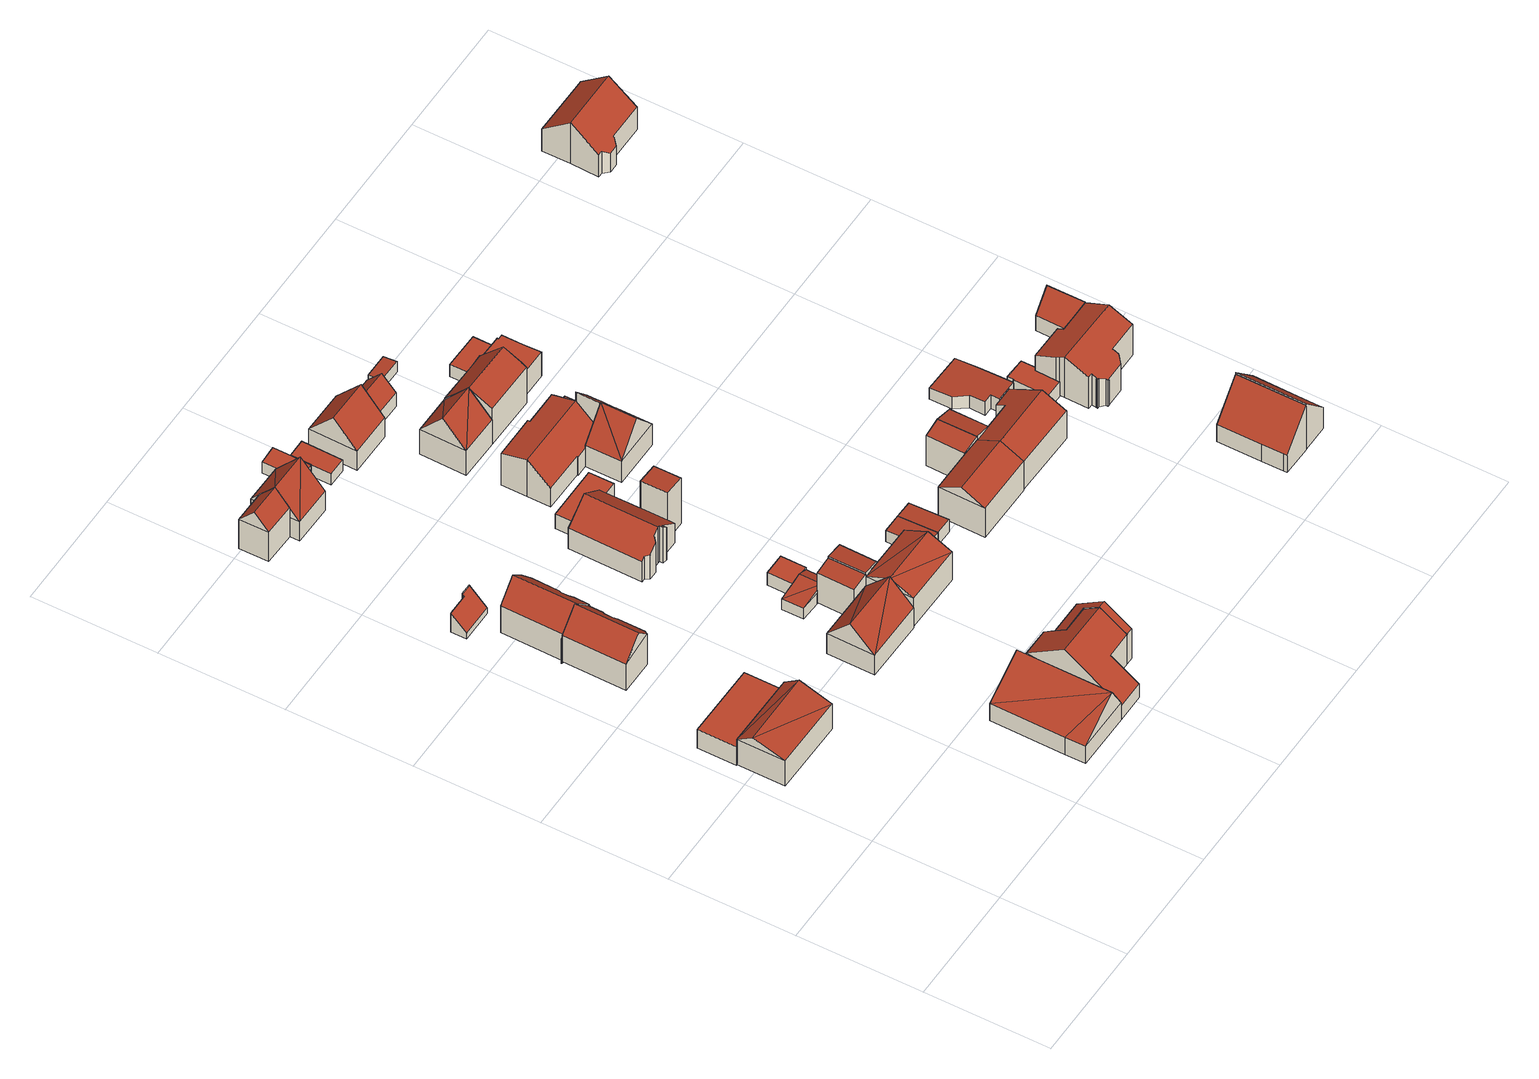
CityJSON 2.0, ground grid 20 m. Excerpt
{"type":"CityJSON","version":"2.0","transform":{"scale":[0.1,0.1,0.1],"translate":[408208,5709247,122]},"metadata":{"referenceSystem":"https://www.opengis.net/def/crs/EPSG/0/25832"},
"CityObjects":{
"building1":{"type":"Building","attributes":{"Gemeindeschluessel":"05978036","Geometrietyp2DReferenz":"3000","function":"31001_1000","roofType":"3100","measuredHeight":6.66},"geometry":[{"type":"MultiSurface","lod":"2","boundaries":[[[0,1,2,3]],[[1,4,5,2]],[[4,6,7,5]],[[6,0,3,7]],[[4,1,8]],[[0,6,9]],[[0,8,1]],[[8,0,9]],[[9,4,8]],[[4,9,6]],[[3,2,5,7]]],"semantics":{"surfaces":[{"type":"WallSurface"},{"type":"RoofSurface"},{"type":"GroundSurface"}],"values":[0,0,0,0,0,0,1,1,1,1,2]}}]},
"building2":{"type":"Building","attributes":{"Gemeindeschluessel":"05978036","Geometrietyp2DReferenz":"3000","function":"31001_1000","roofType":"1000","measuredHeight":3.75},"geometry":[{"type":"MultiSurface","lod":"2","boundaries":[[[10,11,12,13]],[[11,14,15,12]],[[14,16,17,15]],[[16,10,13,17]],[[16,14,11,10]],[[13,12,15,17]]],"semantics":{"surfaces":[{"type":"WallSurface"},{"type":"RoofSurface"},{"type":"GroundSurface"}],"values":[0,0,0,0,1,2]}}]},
"building3":{"type":"Building","attributes":{"Gemeindeschluessel":"05978036","Geometrietyp2DReferenz":"3000","function":"31001_1000","roofType":"5000","measuredHeight":8.38},"geometry":[{"type":"MultiSurface","lod":"2","boundaries":[[[18,19,20,21]],[[19,22,23,20]],[[22,24,25,23]],[[24,26,27,25]],[[26,28,29,27]],[[28,30,31,29]],[[30,32,33,31]],[[32,34,35,33]],[[34,36,37,35]],[[36,38,39,37]],[[38,18,21,39]],[[40,41,18,38]],[[30,28,26,24,22,19,41,40,36,34,32]],[[19,18,41]],[[38,36,40]],[[21,20,23,25,27,29,31,33,35,37,39]]],"semantics":{"surfaces":[{"type":"WallSurface"},{"type":"RoofSurface"},{"type":"GroundSurface"}],"values":[0,0,0,0,0,0,0,0,0,0,0,1,1,0,0,2]}}]},
"building4":{"type":"Building","attributes":{"Gemeindeschluessel":"05978036","Geometrietyp2DReferenz":"3000","function":"31001_1000","roofType":"5000","measuredHeight":7.76},"geometry":[{"type":"MultiSurface","lod":"2","boundaries":[[[42,43,44,45]],[[43,46,47,44]],[[46,48,49,47]],[[48,50,51,49]],[[50,42,45,51]],[[52,46,53]],[[46,52,48]],[[43,52,53]],[[42,52,43]],[[52,42,50]],[[50,48,52]],[[46,43,53]],[[45,44,47,49,51]]],"semantics":{"surfaces":[{"type":"WallSurface"},{"type":"RoofSurface"},{"type":"GroundSurface"}],"values":[0,0,0,0,0,1,1,1,1,1,0,0,2]}}]},
"building5":{"type":"Building","attributes":{"Gemeindeschluessel":"05978036","Geometrietyp2DReferenz":"3000","function":"31001_2460","roofType":"2100","measuredHeight":4.05},"geometry":[{"type":"MultiSurface","lod":"2","boundaries":[[[54,55,56,57]],[[55,58,59,56]],[[58,60,61,59]],[[60,62,63,61]],[[62,64,65,63]],[[64,66,67,65]],[[66,54,57,67]],[[66,64,62,60,58,55,54]],[[57,56,59,61,63,65,67]]],"semantics":{"surfaces":[{"type":"WallSurface"},{"type":"RoofSurface"},{"type":"GroundSurface"}],"values":[0,0,0,0,0,0,0,1,2]}}]},
"building6":{"type":"Building","attributes":{"Gemeindeschluessel":"05978036","Geometrietyp2DReferenz":"3000","function":"31001_1000","roofType":"5000","measuredHeight":8.54},"geometry":[{"type":"MultiSurface","lod":"2","boundaries":[[[68,69,70,71]],[[69,72,73,70]],[[72,74,75,73]],[[74,76,77,75]],[[76,78,79,77]],[[78,80,81,79]],[[80,82,83,81]],[[82,84,85,83]],[[84,86,87,85]],[[86,88,89,87]],[[88,68,71,89]],[[88,86,84,82,80,78,76,90,91]],[[91,90,74,72,69,68]],[[76,74,90]],[[68,88,91]],[[71,70,73,75,77,79,81,83,85,87,89]]],"semantics":{"surfaces":[{"type":"WallSurface"},{"type":"RoofSurface"},{"type":"GroundSurface"}],"values":[0,0,0,0,0,0,0,0,0,0,0,1,1,0,0,2]}}]},
"building7":{"type":"Building","attributes":{"Gemeindeschluessel":"05978036","Geometrietyp2DReferenz":"3000","function":"31001_2460","roofType":"3100","measuredHeight":8.57},"geometry":[{"type":"MultiSurface","lod":"2","boundaries":[[[92,93,94,95]],[[93,96,97,94]],[[96,98,99,97]],[[98,92,95,99]],[[96,93,100]],[[92,98,101]],[[93,92,101,100]],[[98,96,100,101]],[[95,94,97,99]]],"semantics":{"surfaces":[{"type":"WallSurface"},{"type":"RoofSurface"},{"type":"GroundSurface"}],"values":[0,0,0,0,0,0,1,1,2]}}]},
"building8":{"type":"Building","attributes":{"Gemeindeschluessel":"05978036","Geometrietyp2DReferenz":"3000","function":"31001_1000","roofType":"3100","measuredHeight":8.07},"geometry":[{"type":"MultiSurface","lod":"2","boundaries":[[[102,103,104,105]],[[103,106,107,104]],[[106,108,109,107]],[[108,110,111,109]],[[110,102,105,111]],[[102,112,113]],[[112,102,110]],[[108,113,112]],[[113,108,106,103]],[[108,112,110]],[[102,113,103]],[[105,104,107,109,111]]],"semantics":{"surfaces":[{"type":"WallSurface"},{"type":"RoofSurface"},{"type":"GroundSurface"}],"values":[0,0,0,0,0,1,1,1,1,0,0,2]}}]},
"building9":{"type":"Building","attributes":{"Gemeindeschluessel":"05978036","Geometrietyp2DReferenz":"3000","function":"31001_1000"},"children":["building9-1","building9-2"]},
"building9-1":{"type":"BuildingPart","attributes":{"roofType":"5000","measuredHeight":8.9},"parents":["building9"],"geometry":[{"type":"MultiSurface","lod":"2","boundaries":[[[114,115,116,117]],[[118,119,120,121]],[[119,114,117,120]],[[114,122,123,115]],[[124,123,122,119,118,125]],[[114,119,122]],[[117,116,126,127,121,120]],[[128,115,129,124]],[[128,126,116,115]],[[130,128,124,125]],[[130,127,126,128]],[[118,130,125]],[[118,121,127,130]],[[123,124,129,131,115]],[[131,129,115]]],"semantics":{"surfaces":[{"type":"WallSurface"},{"type":"RoofSurface"},{"type":"GroundSurface"},{"type":"ClosureSurface"}],"values":[0,0,0,1,1,0,2,0,3,0,3,0,3,0,3]}}]},
"building9-2":{"type":"BuildingPart","attributes":{"roofType":"5000","measuredHeight":8.87},"parents":["building9"],"geometry":[{"type":"MultiSurface","lod":"2","boundaries":[[[132,133,49,134]],[[133,135,47,49]],[[135,136,137,47]],[[136,118,121,137]],[[115,138,139,116]],[[138,132,134,139]],[[131,129,128,130,118,136,135,140]],[[138,115,131,140,133,132]],[[135,133,140]],[[134,49,47,137,121,127,126,116,139]],[[127,121,118,130]],[[128,126,127,130]],[[115,116,126,128]],[[128,129,115]],[[129,131,115]]],"semantics":{"surfaces":[{"type":"WallSurface"},{"type":"RoofSurface"},{"type":"GroundSurface"},{"type":"ClosureSurface"}],"values":[0,0,0,0,0,0,1,1,0,2,3,3,3,0,3]}}]},
"building10":{"type":"Building","attributes":{"Gemeindeschluessel":"05978036","Geometrietyp2DReferenz":"3000","function":"31001_1000","roofType":"3100","measuredHeight":8.51},"geometry":[{"type":"MultiSurface","lod":"2","boundaries":[[[141,142,143,144]],[[142,145,146,143]],[[145,147,148,146]],[[147,149,150,148]],[[149,151,152,150]],[[151,141,144,152]],[[153,154,141]],[[141,151,155,153]],[[154,153,92,145]],[[154,145,142]],[[147,92,153,155,149]],[[145,92,147]],[[149,155,151]],[[141,154,142]],[[144,143,146,148,150,152]]],"semantics":{"surfaces":[{"type":"WallSurface"},{"type":"RoofSurface"},{"type":"GroundSurface"}],"values":[0,0,0,0,0,0,1,1,1,1,0,0,0,0,2]}}]},
"building11":{"type":"Building","attributes":{"Gemeindeschluessel":"05978036","Geometrietyp2DReferenz":"3000","function":"31001_1000","roofType":"5000","measuredHeight":2.86},"geometry":[{"type":"MultiSurface","lod":"2","boundaries":[[[156,157,158,159]],[[157,160,161,158]],[[160,162,163,161]],[[162,164,165,163]],[[164,166,167,165]],[[166,156,159,167]],[[168,169,170,162]],[[162,160,171,168]],[[166,169,168,156]],[[157,171,160]],[[156,168,171,157]],[[164,170,169,166]],[[162,170,164]],[[159,158,161,163,165,167]]],"semantics":{"surfaces":[{"type":"WallSurface"},{"type":"RoofSurface"},{"type":"GroundSurface"}],"values":[0,0,0,0,0,0,1,1,1,0,0,0,0,2]}}]},
"building12":{"type":"Building","attributes":{"Gemeindeschluessel":"05978036","Geometrietyp2DReferenz":"3000","function":"31001_1000","roofType":"2100","measuredHeight":6.25},"geometry":[{"type":"MultiSurface","lod":"2","boundaries":[[[172,173,174,175]],[[173,176,177,174]],[[176,178,179,177]],[[178,172,175,179]],[[178,176,173,172]],[[175,174,177,179]]],"semantics":{"surfaces":[{"type":"WallSurface"},{"type":"RoofSurface"},{"type":"GroundSurface"}],"values":[0,0,0,0,1,2]}}]},
"building13":{"type":"Building","attributes":{"Gemeindeschluessel":"05978036","Geometrietyp2DReferenz":"3000","function":"31001_1000","roofType":"1000","measuredHeight":2.53},"geometry":[{"type":"MultiSurface","lod":"2","boundaries":[[[180,181,182,165]],[[181,183,184,182]],[[183,185,167,184]],[[185,180,165,167]],[[185,183,181,180]],[[165,182,184,167]]],"semantics":{"surfaces":[{"type":"WallSurface"},{"type":"RoofSurface"},{"type":"GroundSurface"}],"values":[0,0,0,0,1,2]}}]},
"building14":{"type":"Building","attributes":{"Gemeindeschluessel":"05978036","Geometrietyp2DReferenz":"3000","function":"31001_1000","roofType":"2100","measuredHeight":6.36},"geometry":[{"type":"MultiSurface","lod":"2","boundaries":[[[186,187,188,189]],[[187,190,191,188]],[[190,192,193,191]],[[192,186,189,193]],[[192,190,187,186]],[[189,188,191,193]]],"semantics":{"surfaces":[{"type":"WallSurface"},{"type":"RoofSurface"},{"type":"GroundSurface"}],"values":[0,0,0,0,1,2]}}]},
"building15":{"type":"Building","attributes":{"Gemeindeschluessel":"05978036","Geometrietyp2DReferenz":"3000","function":"31001_1000","roofType":"3100","measuredHeight":7.37},"geometry":[{"type":"MultiSurface","lod":"2","boundaries":[[[194,195,196,197]],[[195,198,199,196]],[[198,200,201,199]],[[200,194,197,201]],[[198,195,202]],[[194,200,203]],[[194,202,195]],[[202,194,203]],[[203,198,202]],[[198,203,200]],[[197,196,199,201]]],"semantics":{"surfaces":[{"type":"WallSurface"},{"type":"RoofSurface"},{"type":"GroundSurface"}],"values":[0,0,0,0,0,0,1,1,1,1,2]}}]},
"building16":{"type":"Building","attributes":{"Gemeindeschluessel":"05978036","Geometrietyp2DReferenz":"3000","function":"31001_1000"},"children":["building16-1","building16-2"]},
"building16-1":{"type":"BuildingPart","attributes":{"roofType":"2100","measuredHeight":9.36},"parents":["building16"],"geometry":[{"type":"MultiSurface","lod":"2","boundaries":[[[204,205,206,207]],[[205,208,206]],[[209,210,211,212,213]],[[210,204,207,211]],[[210,209,205,204]],[[207,206,212,211]],[[213,208,205,209]],[[213,212,206,208]]],"semantics":{"surfaces":[{"type":"WallSurface"},{"type":"RoofSurface"},{"type":"GroundSurface"},{"type":"ClosureSurface"}],"values":[0,0,0,0,1,2,0,3]}}]},
"building16-2":{"type":"BuildingPart","attributes":{"roofType":"3100","measuredHeight":7.24},"parents":["building16"],"geometry":[{"type":"MultiSurface","lod":"2","boundaries":[[[214,215,216,217]],[[215,218,219,216]],[[218,220,221,219]],[[220,222,223,221]],[[222,224,225,223]],[[224,226,227,225]],[[226,228,229,227]],[[228,230,231,229]],[[230,213,212,231]],[[208,232,233,206]],[[232,234,235,233]],[[234,236,237,235]],[[236,238,239,237]],[[238,240,241,239]],[[240,242,243,241]],[[242,244,245,243]],[[244,246,247,245]],[[246,214,217,247]],[[242,240,238,236,234,232,208,213,230,228,226,224]],[[224,222,220,218,215,214,246,244,242]],[[217,216,219,221,223,225,227,229,231,212,206,233,235,237,239,241,243,245,247]],[[208,206,212,213]]],"semantics":{"surfaces":[{"type":"WallSurface"},{"type":"RoofSurface"},{"type":"GroundSurface"},{"type":"ClosureSurface"}],"values":[0,0,0,0,0,0,0,0,0,0,0,0,0,0,0,0,0,0,1,1,2,3]}}]},
"building17":{"type":"Building","attributes":{"Gemeindeschluessel":"05978036","Geometrietyp2DReferenz":"3000","function":"31001_2460","roofType":"1000","measuredHeight":2.21},"geometry":[{"type":"MultiSurface","lod":"2","boundaries":[[[248,249,250,251]],[[249,252,253,250]],[[252,254,255,253]],[[254,256,257,255]],[[256,258,259,257]],[[258,248,251,259]],[[258,256,254,252,249,248]],[[251,250,253,255,257,259]]],"semantics":{"surfaces":[{"type":"WallSurface"},{"type":"RoofSurface"},{"type":"GroundSurface"}],"values":[0,0,0,0,0,0,1,2]}}]},
"building18":{"type":"Building","attributes":{"Gemeindeschluessel":"05978036","Geometrietyp2DReferenz":"3000","function":"31001_2460","roofType":"1000","measuredHeight":2.19},"geometry":[{"type":"MultiSurface","lod":"2","boundaries":[[[260,261,262,263]],[[261,264,265,262]],[[264,266,267,265]],[[266,268,269,267]],[[268,270,271,269]],[[270,260,263,271]],[[270,268,266,264,261,260]],[[263,262,265,267,269,271]]],"semantics":{"surfaces":[{"type":"WallSurface"},{"type":"RoofSurface"},{"type":"GroundSurface"}],"values":[0,0,0,0,0,0,1,2]}}]},
"building19":{"type":"Building","attributes":{"Gemeindeschluessel":"05978036","Geometrietyp2DReferenz":"3000","function":"31001_2460","roofType":"1000","measuredHeight":2.88},"geometry":[{"type":"MultiSurface","lod":"2","boundaries":[[[272,273,274,275]],[[273,276,277,274]],[[276,278,279,277]],[[278,280,281,279]],[[280,282,283,281]],[[282,272,275,283]],[[282,280,278,276,273,272]],[[275,274,277,279,281,283]]],"semantics":{"surfaces":[{"type":"WallSurface"},{"type":"RoofSurface"},{"type":"GroundSurface"}],"values":[0,0,0,0,0,0,1,2]}}]},
"building20":{"type":"Building","attributes":{"Gemeindeschluessel":"05978036","Geometrietyp2DReferenz":"3000","function":"31001_2460","roofType":"2100","measuredHeight":2.57},"geometry":[{"type":"MultiSurface","lod":"2","boundaries":[[[284,285,286,287]],[[285,288,289,286]],[[288,290,291,289]],[[290,284,287,291]],[[290,288,285,284]],[[287,286,289,291]]],"semantics":{"surfaces":[{"type":"WallSurface"},{"type":"RoofSurface"},{"type":"GroundSurface"}],"values":[0,0,0,0,1,2]}}]},
"building21":{"type":"Building","attributes":{"Gemeindeschluessel":"05978036","Geometrietyp2DReferenz":"3000","function":"31001_1000","roofType":"3100","measuredHeight":8.27},"geometry":[{"type":"MultiSurface","lod":"2","boundaries":[[[292,293,294,295]],[[293,296,297,294]],[[296,298,299,297]],[[298,292,295,299]],[[296,293,300]],[[292,298,301]],[[293,292,301,300]],[[298,296,300,301]],[[295,294,297,299]]],"semantics":{"surfaces":[{"type":"WallSurface"},{"type":"RoofSurface"},{"type":"GroundSurface"}],"values":[0,0,0,0,0,0,1,1,2]}}]},
"building22":{"type":"Building","attributes":{"Gemeindeschluessel":"05978036","Geometrietyp2DReferenz":"3000","function":"31001_2460","roofType":"2100","measuredHeight":2.49},"geometry":[{"type":"MultiSurface","lod":"2","boundaries":[[[302,303,304,305]],[[303,285,306,304]],[[285,284,307,306]],[[284,302,305,307]],[[284,285,303,302]],[[305,304,306,307]]],"semantics":{"surfaces":[{"type":"WallSurface"},{"type":"RoofSurface"},{"type":"GroundSurface"}],"values":[0,0,0,0,1,2]}}]},
"building23":{"type":"Building","attributes":{"Gemeindeschluessel":"05978036","Geometrietyp2DReferenz":"3000","function":"31001_1000","roofType":"3100","measuredHeight":9.27},"geometry":[{"type":"MultiSurface","lod":"2","boundaries":[[[308,309,310,311]],[[309,312,313,310]],[[312,314,315,313]],[[314,308,311,315]],[[312,309,316]],[[308,314,317]],[[309,317,316]],[[317,309,308]],[[314,316,317]],[[316,314,312]],[[311,310,313,315]]],"semantics":{"surfaces":[{"type":"WallSurface"},{"type":"RoofSurface"},{"type":"GroundSurface"}],"values":[0,0,0,0,0,0,1,1,1,1,2]}}]},
"building24":{"type":"Building","attributes":{"Gemeindeschluessel":"05978036","Geometrietyp2DReferenz":"3000","function":"31001_1000"},"children":["building24-1","building24-2","building24-3"]},
"building24-1":{"type":"BuildingPart","attributes":{"roofType":"3100","measuredHeight":7.31},"parents":["building24"],"geometry":[{"type":"MultiSurface","lod":"2","boundaries":[[[318,319,320,321]],[[319,322,323,320]],[[322,324,325,323]],[[326,327,328,329]],[[327,330,331,328]],[[330,332,333,331]],[[332,334,335,333]],[[334,336,337,335]],[[336,338,339,337]],[[338,318,321,339]],[[334,332,330,327,326,340,324]],[[324,322,319,318,338,336,334]],[[321,320,323,325,341,329,328,331,333,335,337,339]],[[340,341,325,324]],[[329,341,340,326]]],"semantics":{"surfaces":[{"type":"WallSurface"},{"type":"RoofSurface"},{"type":"GroundSurface"},{"type":"ClosureSurface"}],"values":[0,0,0,0,0,0,0,0,0,0,1,1,2,3,3]}}]},
"building24-2":{"type":"BuildingPart","attributes":{"roofType":"3100","measuredHeight":9},"parents":["building24"],"geometry":[{"type":"MultiSurface","lod":"2","boundaries":[[[342,343,344,345,346]],[[343,347,348,344]],[[347,349,326,329,348]],[[347,343,350]],[[350,342,351]],[[342,350,343]],[[347,351,352,353,349]],[[351,347,350]],[[345,344,348,329,341]],[[340,326,349,354]],[[341,329,326,340]],[[346,345,341,340,354,342]],[[349,353,354]],[[352,351,342]],[[354,353,352,342]]],"semantics":{"surfaces":[{"type":"WallSurface"},{"type":"RoofSurface"},{"type":"GroundSurface"},{"type":"ClosureSurface"}],"values":[0,0,0,0,1,1,1,1,2,0,3,3,0,0,3]}}]},
"building24-3":{"type":"BuildingPart","attributes":{"roofType":"2100","measuredHeight":9.12},"parents":["building24"],"geometry":[{"type":"MultiSurface","lod":"2","boundaries":[[[355,356,357,325]],[[356,358,359,357]],[[358,360,361,359]],[[360,346,345,361]],[[346,360,358,356,355,362,352,342]],[[341,325,357,359,361,345]],[[325,324,340,354,353,362,355]],[[325,341,340,324]],[[353,352,362]],[[345,346,342,354,340,341]],[[354,342,352,353]]],"semantics":{"surfaces":[{"type":"WallSurface"},{"type":"RoofSurface"},{"type":"GroundSurface"},{"type":"ClosureSurface"}],"values":[0,0,0,0,1,2,0,3,0,3,3]}}]},
"building25":{"type":"Building","attributes":{"Gemeindeschluessel":"05978036","Geometrietyp2DReferenz":"3000","function":"31001_2460","roofType":"3100","measuredHeight":5.33},"geometry":[{"type":"MultiSurface","lod":"2","boundaries":[[[363,364,365,366]],[[364,367,368,365]],[[367,369,370,368]],[[369,363,366,370]],[[367,364,371]],[[363,369,372]],[[364,363,372,371]],[[369,367,371,372]],[[366,365,368,370]]],"semantics":{"surfaces":[{"type":"WallSurface"},{"type":"RoofSurface"},{"type":"GroundSurface"}],"values":[0,0,0,0,0,0,1,1,2]}}]},
"building26":{"type":"Building","attributes":{"Gemeindeschluessel":"05978036","Geometrietyp2DReferenz":"3000","function":"31001_1000","roofType":"3100","measuredHeight":7.74},"geometry":[{"type":"MultiSurface","lod":"2","boundaries":[[[373,374,375,376]],[[374,377,378,375]],[[377,379,380,378]],[[379,381,382,380]],[[381,373,376,382]],[[381,383,384,373]],[[377,374,384,383,379]],[[379,383,381]],[[373,384,374]],[[376,375,378,380,382]]],"semantics":{"surfaces":[{"type":"WallSurface"},{"type":"RoofSurface"},{"type":"GroundSurface"}],"values":[0,0,0,0,0,1,1,0,0,2]}}]},
"building27":{"type":"Building","attributes":{"Gemeindeschluessel":"05978036","Geometrietyp2DReferenz":"3000","function":"51009_1610","roofType":"1000","measuredHeight":3.48},"geometry":[{"type":"MultiSurface","lod":"2","boundaries":[[[385,386,387,388]],[[386,389,390,387]],[[389,391,392,390]],[[391,385,388,392]],[[391,389,386,385]],[[388,387,390,392]]],"semantics":{"surfaces":[{"type":"WallSurface"},{"type":"RoofSurface"},{"type":"GroundSurface"}],"values":[0,0,0,0,1,2]}}]},
"building28":{"type":"Building","attributes":{"Gemeindeschluessel":"05978036","Geometrietyp2DReferenz":"3000","function":"31001_1310","roofType":"2100","measuredHeight":2.11},"geometry":[{"type":"MultiSurface","lod":"2","boundaries":[[[393,394,395,396]],[[394,397,398,395]],[[397,399,400,398]],[[399,393,396,400]],[[399,397,394,393]],[[396,395,398,400]]],"semantics":{"surfaces":[{"type":"WallSurface"},{"type":"RoofSurface"},{"type":"GroundSurface"}],"values":[0,0,0,0,1,2]}}]},
"building29":{"type":"Building","attributes":{"Gemeindeschluessel":"05978036","Geometrietyp2DReferenz":"3000","function":"31001_1000"},"children":["building29-1","building29-2"]},
"building29-1":{"type":"BuildingPart","attributes":{"roofType":"3100","measuredHeight":9.06},"parents":["building29"],"geometry":[{"type":"MultiSurface","lod":"2","boundaries":[[[401,402,311,403]],[[402,404,405,311]],[[404,406,315,405]],[[406,407,408,315]],[[407,409,410,408]],[[409,411,412,413,410]],[[414,415,416]],[[414,401,403,415]],[[417,411,409,407,406,404]],[[404,402,401,414,417]],[[403,311,405,315,408,410,413,418,415]],[[419,412,411,417]],[[418,413,412,419]],[[414,416,419,417]],[[418,419,416,415]]],"semantics":{"surfaces":[{"type":"WallSurface"},{"type":"RoofSurface"},{"type":"GroundSurface"},{"type":"ClosureSurface"}],"values":[0,0,0,0,0,0,0,0,1,1,2,0,3,0,3]}}]},
"building29-2":{"type":"BuildingPart","attributes":{"roofType":"1000","measuredHeight":4.76},"parents":["building29"],"geometry":[{"type":"MultiSurface","lod":"2","boundaries":[[[420,421,422,423]],[[421,416,415,422]],[[412,424,425,413]],[[424,426,427,425]],[[426,428,429,427]],[[428,430,431,429]],[[430,420,423,431]],[[430,428,426,424,412,419,416,421,420]],[[423,422,415,418,413,425,427,429,431]],[[413,418,419,412]],[[418,415,416,419]]],"semantics":{"surfaces":[{"type":"WallSurface"},{"type":"RoofSurface"},{"type":"GroundSurface"},{"type":"ClosureSurface"}],"values":[0,0,0,0,0,0,0,1,2,3,3]}}]},
"building30":{"type":"Building","attributes":{"Gemeindeschluessel":"05978036","Geometrietyp2DReferenz":"3000","function":"31001_2460","roofType":"2100","measuredHeight":6.46},"geometry":[{"type":"MultiSurface","lod":"2","boundaries":[[[432,433,378,380]],[[433,434,435,378]],[[434,436,437,435]],[[436,432,380,437]],[[436,434,433,432]],[[380,378,435,437]]],"semantics":{"surfaces":[{"type":"WallSurface"},{"type":"RoofSurface"},{"type":"GroundSurface"}],"values":[0,0,0,0,1,2]}}]},
"building31":{"type":"Building","attributes":{"Gemeindeschluessel":"05978036","Geometrietyp2DReferenz":"3000","function":"31001_2460","roofType":"2100","measuredHeight":6.39},"geometry":[{"type":"MultiSurface","lod":"2","boundaries":[[[436,438,439,440]],[[438,441,442,439]],[[441,432,443,442]],[[432,436,440,443]],[[432,441,438,436]],[[440,439,442,443]]],"semantics":{"surfaces":[{"type":"WallSurface"},{"type":"RoofSurface"},{"type":"GroundSurface"}],"values":[0,0,0,0,1,2]}}]},
"building32":{"type":"Building","attributes":{"Gemeindeschluessel":"05978036","Geometrietyp2DReferenz":"3000","function":"31001_2460","roofType":"1000","measuredHeight":2.32},"geometry":[{"type":"MultiSurface","lod":"2","boundaries":[[[444,445,446,447]],[[445,448,449,446]],[[448,450,451,449]],[[450,452,453,451]],[[452,454,455,453]],[[454,444,447,455]],[[454,452,450,448,445,444]],[[447,446,449,451,453,455]]],"semantics":{"surfaces":[{"type":"WallSurface"},{"type":"RoofSurface"},{"type":"GroundSurface"}],"values":[0,0,0,0,0,0,1,2]}}]},
"building33":{"type":"Building","attributes":{"Gemeindeschluessel":"05978036","Geometrietyp2DReferenz":"3000","function":"31001_1000","roofType":"3100","measuredHeight":7.47},"geometry":[{"type":"MultiSurface","lod":"2","boundaries":[[[456,457,458,459]],[[457,441,460,458]],[[441,461,462,460]],[[461,463,464,462]],[[463,465,466,464]],[[465,467,468,466]],[[467,469,470,468]],[[469,471,472,470]],[[471,456,459,472]],[[467,465,463,461,441,457,456]],[[456,471,469,467]],[[459,458,460,462,464,466,468,470,472]]],"semantics":{"surfaces":[{"type":"WallSurface"},{"type":"RoofSurface"},{"type":"GroundSurface"}],"values":[0,0,0,0,0,0,0,0,0,1,1,2]}}]},
"building34":{"type":"Building","attributes":{"Gemeindeschluessel":"05978036","Geometrietyp2DReferenz":"3000","function":"31001_1000","roofType":"2100","measuredHeight":8.88},"geometry":[{"type":"MultiSurface","lod":"2","boundaries":[[[473,474,475,476]],[[474,477,478,475]],[[477,479,480,478]],[[479,481,482,480]],[[481,483,484,482]],[[483,473,476,484]],[[483,481,479,477,474,473]],[[476,475,478,480,482,484]]],"semantics":{"surfaces":[{"type":"WallSurface"},{"type":"RoofSurface"},{"type":"GroundSurface"}],"values":[0,0,0,0,0,0,1,2]}}]},
"building35":{"type":"Building","attributes":{"Gemeindeschluessel":"05978036","Geometrietyp2DReferenz":"3000","function":"31001_2460","roofType":"2100","measuredHeight":2.71},"geometry":[{"type":"MultiSurface","lod":"2","boundaries":[[[485,486,487,488]],[[486,489,490,487]],[[489,491,492,490]],[[491,493,494,492]],[[493,495,496,494]],[[495,497,498,496]],[[497,499,500,498]],[[499,501,502,500]],[[501,503,504,502]],[[503,505,506,504]],[[505,485,488,506]],[[505,503,501,499,497,495,493,491,489,486,485]],[[488,487,490,492,494,496,498,500,502,504,506]]],"semantics":{"surfaces":[{"type":"WallSurface"},{"type":"RoofSurface"},{"type":"GroundSurface"}],"values":[0,0,0,0,0,0,0,0,0,0,0,1,2]}}]},
"building36":{"type":"Building","attributes":{"Gemeindeschluessel":"05978036","Geometrietyp2DReferenz":"3000","function":"31001_2460","roofType":"1000","measuredHeight":2.93},"geometry":[{"type":"MultiSurface","lod":"2","boundaries":[[[507,508,509,510]],[[508,511,512,509]],[[511,513,514,512]],[[513,515,516,514]],[[515,517,518,516]],[[517,519,520,518]],[[519,521,522,520]],[[521,523,524,522]],[[523,525,526,524]],[[525,507,510,526]],[[525,523,521,519,517,515,513,511,508,507]],[[510,509,512,514,516,518,520,522,524,526]]],"semantics":{"surfaces":[{"type":"WallSurface"},{"type":"RoofSurface"},{"type":"GroundSurface"}],"values":[0,0,0,0,0,0,0,0,0,0,1,2]}}]},
"building37":{"type":"Building","attributes":{"Gemeindeschluessel":"05978036","Geometrietyp2DReferenz":"3000","function":"31001_1000","roofType":"2100","measuredHeight":9.14},"geometry":[{"type":"MultiSurface","lod":"2","boundaries":[[[527,528,529,530]],[[528,531,532,529]],[[531,533,534,532]],[[533,535,536,534]],[[535,537,538,536]],[[537,527,530,538]],[[537,535,533,531,528,527]],[[530,529,532,534,536,538]]],"semantics":{"surfaces":[{"type":"WallSurface"},{"type":"RoofSurface"},{"type":"GroundSurface"}],"values":[0,0,0,0,0,0,1,2]}}]},
"building38":{"type":"Building","attributes":{"Gemeindeschluessel":"05978036","Geometrietyp2DReferenz":"3000","function":"31001_1000","roofType":"3100","measuredHeight":7.96},"geometry":[{"type":"MultiSurface","lod":"2","boundaries":[[[539,540,541,542]],[[540,543,544,541]],[[543,545,546,544]],[[545,547,548,546]],[[547,549,550,548]],[[549,551,552,550]],[[551,553,554,552]],[[553,555,556,554]],[[555,557,558,556]],[[557,559,560,558]],[[559,561,562,560]],[[561,563,564,562]],[[563,565,566,564]],[[565,567,568,566]],[[567,569,570,568]],[[569,571,572,570]],[[571,573,574,572]],[[573,575,576,574]],[[575,577,578,576]],[[577,579,580,578]],[[579,581,582,580]],[[581,583,584,582]],[[583,585,586,584]],[[585,539,542,586]],[[581,579,577,575,573,571,569,567,565,563,561,559,557,555,553,551]],[[551,549,547,545,543,540,539,585,583,581]],[[542,541,544,546,548,550,552,554,556,558,560,562,564,566,568,570,572,574,576,578,580,582,584,586]]],"semantics":{"surfaces":[{"type":"WallSurface"},{"type":"RoofSurface"},{"type":"GroundSurface"}],"values":[0,0,0,0,0,0,0,0,0,0,0,0,0,0,0,0,0,0,0,0,0,0,0,0,1,1,2]}}]},
"building39":{"type":"Building","attributes":{"Gemeindeschluessel":"05978036","Geometrietyp2DReferenz":"3000","function":"31001_2460","roofType":"2100","measuredHeight":6.26},"geometry":[{"type":"MultiSurface","lod":"2","boundaries":[[[587,588,589,590]],[[588,591,550,589]],[[591,592,548,550]],[[592,587,590,548]],[[592,591,588,587]],[[590,589,550,548]]],"semantics":{"surfaces":[{"type":"WallSurface"},{"type":"RoofSurface"},{"type":"GroundSurface"}],"values":[0,0,0,0,1,2]}}]},
"building40":{"type":"Building","attributes":{"Gemeindeschluessel":"05978036","Geometrietyp2DReferenz":"3000","function":"31001_1000","roofType":"3100","measuredHeight":8.11},"geometry":[{"type":"MultiSurface","lod":"2","boundaries":[[[593,594,595,596]],[[594,597,598,595]],[[597,599,600,598]],[[599,601,602,600]],[[601,603,604,602]],[[603,605,606,604]],[[605,607,608,606]],[[607,609,610,608]],[[609,611,612,610]],[[611,613,614,612]],[[613,615,616,614]],[[615,593,596,616]],[[611,609,607,605,603,601,599,597]],[[597,594,593,615,613,611]],[[596,595,598,600,602,604,606,608,610,612,614,616]]],"semantics":{"surfaces":[{"type":"WallSurface"},{"type":"RoofSurface"},{"type":"GroundSurface"}],"values":[0,0,0,0,0,0,0,0,0,0,0,0,1,1,2]}}]}
},
"vertices":[
[7,416,80],[129,415,80],[129,415,30],[7,416,30],[128,339,80],[128,339,30],[6,340,80],[6,340,30],[129,391,97],[7,391,97],
[7,416,65],[7,478,65],[7,478,28],[7,416,28],[128,477,65],[128,477,28],[128,415,65],[128,415,28],
[52,717,75],[122,716,69],[122,716,23],[52,717,23],[122,715,69],[122,715,23],[117,715,75],[117,715,23],[117,692,75],[117,692,23],[112,687,79],[112,687,23],[112,674,79],[112,674,23],[117,669,74],[117,669,23],[117,626,74],[117,626,23],[106,616,84],[106,616,23],[51,616,75],[51,616,23],[84,616,107],[85,717,107],
[241,42,74],[242,160,74],[242,160,40],[241,42,40],[336,159,74],[336,159,40],[334,9,74],[334,9,40],[241,9,74],[241,9,40],[310,9,117],[311,159,117],
[29,853,24],[29,878,50],[29,878,13],[29,853,13],[31,878,50],[31,878,13],[65,878,50],[65,878,13],[65,881,54],[65,881,13],[83,881,54],[83,881,13],[83,853,24],[83,853,13],
[52,717,67],[52,718,67],[52,718,19],[52,717,19],[57,718,72],[57,718,19],[58,817,72],[58,817,19],[113,817,82],[113,817,19],[123,807,72],[123,807,19],[122,763,72],[122,763,19],[117,758,77],[117,758,19],[117,746,77],[117,746,19],[122,741,72],[122,741,19],[122,716,72],[122,716,19],[90,817,104],[89,717,104],
[70,1155,66],[17,1156,66],[17,1156,8],[70,1155,8],[17,1203,66],[17,1203,8],[71,1202,66],[71,1202,8],[17,1179,93],[71,1178,93],
[241,340,70],[242,416,70],[242,416,30],[241,340,30],[313,415,70],[313,415,30],[343,415,70],[343,415,30],[342,339,70],[342,339,30],[342,377,111],[241,378,111],
[437,54,99],[425,54,99],[425,54,40],[437,54,40],[382,141,99],[438,141,99],[438,141,40],[382,141,40],[437,97,130],[425,97,130],[426,123,112],[381,123,112],[426,123,40],[381,123,40],[426,123,111],[426,122,111],[381,123,111],[425,97,129],
[381,9,67],[334,9,67],[381,9,40],[336,159,87],[382,159,86],[382,159,40],[381,54,99],[381,54,40],[335,98,129],
[136,1216,47],[135,1138,47],[135,1138,9],[136,1216,9],[70,1139,47],[70,1139,9],[70,1155,47],[70,1155,9],[71,1202,47],[71,1202,9],[72,1217,47],[72,1217,9],[71,1178,94],[135,1177,94],[71,1202,65],
[343,474,49],[314,474,49],[314,474,28],[343,474,28],[281,475,49],[281,475,28],[281,510,49],[281,510,28],[309,509,49],[309,509,28],[344,509,49],[344,509,28],[326,474,57],[326,509,57],[309,509,54],[314,474,55],
[343,415,93],[313,415,90],[313,415,31],[343,415,31],[314,474,90],[314,474,31],[343,474,93],[343,474,31],
[309,509,53],[309,549,53],[309,549,28],[344,549,53],[344,549,28],[344,509,53],
[343,474,96],[373,474,91],[373,474,32],[343,474,32],[372,415,91],[372,415,32],[343,415,96],[343,415,32],
[343,415,89],[442,414,89],[442,414,33],[343,415,33],[441,338,89],[441,338,33],[342,339,89],[342,339,33],[442,376,107],[342,377,107],
[351,709,112],[316,709,115],[316,709,21],[351,709,21],[316,709,61],[316,752,115],[351,752,112],[351,752,21],[316,752,21],[316,752,61],
[243,693,69],[239,700,66],[239,700,21],[243,693,21],[233,700,61],[233,700,21],[234,816,62],[234,816,21],[258,816,80],[258,816,21],[275,816,93],[275,816,21],[315,816,62],[315,816,21],[315,811,62],[315,811,21],[315,752,62],[315,752,21],[316,698,61],[316,698,21],[284,699,86],[284,699,21],[284,692,86],[284,692,21],[277,693,92],[277,693,21],[277,699,92],[277,699,21],[274,699,93],[274,699,21],[263,699,85],[263,699,21],[257,693,80],[257,693,21],
[179,1186,31],[178,1186,31],[178,1186,9],[179,1186,9],[150,1186,31],[150,1186,9],[150,1246,31],[150,1246,9],[180,1247,31],[180,1247,9],[180,1219,31],[180,1219,9],
[178,1154,32],[178,1186,32],[178,1186,10],[178,1154,10],[179,1186,32],[179,1186,10],[180,1219,32],[180,1219,10],[209,1219,32],[209,1219,10],[208,1154,32],[208,1154,10],
[258,816,48],[258,851,48],[258,851,19],[258,816,19],[346,851,48],[346,851,19],[346,811,48],[346,811,19],[315,811,48],[315,811,19],[315,816,48],[315,816,19],
[485,450,56],[484,386,60],[484,386,34],[485,450,34],[453,386,60],[453,386,34],[454,450,56],[454,450,34],
[290,1137,48],[219,1138,48],[219,1138,10],[290,1137,10],[220,1215,48],[220,1215,10],[291,1214,48],[291,1214,10],[219,1176,93],[291,1175,93],
[513,449,56],[512,385,60],[512,385,35],[513,449,35],[484,386,35],[485,450,35],
[357,1009,53],[291,1010,53],[291,1010,4],[357,1009,4],[292,1084,53],[292,1084,4],[357,1083,53],[357,1083,4],[291,1047,97],[357,1046,97],
[360,951,81],[416,951,81],[416,951,17],[360,951,17],[416,947,82],[416,947,17],[416,913,90],[416,913,17],[377,875,53],[358,875,53],[358,875,17],[377,875,17],[358,876,54],[358,876,17],[290,877,54],[290,877,17],[290,914,90],[290,914,17],[290,955,80],[290,955,17],[360,955,80],[360,955,17],[415,875,53],[415,875,17],
[457,874,59],[457,818,59],[457,818,17],[457,874,17],[457,874,58],[377,818,59],[377,818,17],[377,875,59],[417,818,107],[417,875,107],[417,875,106],[415,875,104],[415,875,59],
[416,913,108],[444,913,75],[444,913,17],[444,899,75],[444,899,17],[458,899,58],[458,899,17],[415,875,108],
[291,1199,38],[345,1198,38],[345,1198,11],[291,1199,11],[345,1152,38],[345,1152,11],[290,1153,38],[290,1153,11],[345,1175,64],[291,1176,64],
[527,338,95],[528,412,95],[528,412,37],[527,338,37],[597,412,95],[597,412,37],[628,411,95],[628,411,37],[627,337,95],[627,337,37],[627,374,115],[528,375,115],
[416,947,54],[444,947,54],[444,947,19],[416,947,19],[444,913,54],[444,913,19],[416,913,54],[416,913,19],
[360,1184,32],[360,1205,30],[360,1205,11],[360,1184,11],[399,1205,30],[399,1205,11],[399,1183,32],[399,1183,11],
[446,1008,75],[357,1009,75],[446,1008,4],[357,1046,95],[357,1046,4],[357,1083,55],[425,1082,55],[425,1082,4],[447,1082,56],[447,1082,4],[447,1081,57],[447,1081,52],[447,1081,4],[446,1016,80],[446,1016,4],[446,1016,52],[446,1045,95],[446,1045,4],[446,1045,52],
[497,1045,52],[498,1016,52],[498,1016,4],[497,1045,4],[484,1080,52],[484,1080,4],[489,1080,52],[489,1080,4],[489,1078,52],[489,1078,4],[497,1078,52],[497,1078,4],
[628,411,102],[597,412,97],[598,473,97],[598,473,37],[628,473,102],[628,473,37],
[658,472,94],[658,472,38],[628,473,38],[658,411,94],[658,411,38],[628,411,38],
[425,1082,40],[425,1116,40],[425,1116,16],[425,1082,16],[484,1115,40],[484,1115,16],[484,1080,40],[484,1080,16],[447,1081,40],[447,1081,16],[447,1082,40],[447,1082,16],
[627,374,114],[628,411,94],[628,411,39],[627,374,39],[658,411,39],[702,411,94],[702,411,39],[703,426,86],[703,426,39],[737,426,86],[737,426,39],[736,373,114],[736,373,39],[736,335,94],[736,335,39],[627,337,94],[627,337,39],
[827,44,83],[827,49,83],[827,49,49],[827,44,49],[827,84,83],[827,84,49],[827,154,83],[827,154,49],[876,154,138],[876,154,49],[876,43,138],[876,43,49],
[767,437,63],[733,438,63],[733,438,36],[767,437,36],[733,452,63],[733,452,36],[718,452,63],[718,452,36],[719,477,61],[719,477,36],[705,496,60],[705,496,36],[705,532,58],[705,532,36],[769,530,58],[769,530,36],[769,495,60],[769,495,36],[768,447,63],[768,447,36],[768,437,63],[768,437,36],
[796,382,69],[766,382,69],[766,382,40],[796,382,40],[766,387,69],[766,387,40],[767,437,69],[767,437,40],[768,437,69],[768,437,40],[768,447,69],[768,447,40],[802,446,69],[802,446,40],[802,421,69],[802,421,40],[797,421,69],[797,421,40],[796,387,69],[796,387,40],
[920,43,92],[876,43,141],[876,43,50],[920,43,50],[876,154,141],[876,154,50],[921,154,92],[921,154,50],[920,84,92],[920,84,50],[920,49,92],[920,49,50],
[797,421,99],[802,421,99],[802,421,42],[797,421,42],[854,420,99],[854,420,42],[854,410,104],[854,410,42],[880,410,104],[880,410,42],[910,410,104],[910,410,42],[909,372,122],[909,372,42],[909,335,104],[909,335,42],[857,335,104],[857,335,42],[857,326,99],[857,326,42],[846,316,94],[846,316,42],[814,316,94],[814,316,42],[814,315,94],[814,315,42],[812,315,94],[812,315,42],[812,319,95],[812,319,42],[805,326,99],[805,326,42],[802,326,99],[802,326,42],[802,328,100],[802,328,42],[803,328,100],[803,328,42],[803,336,104],[803,336,42],[796,336,104],[796,336,42],[796,374,122],[796,374,42],[796,382,118],[796,382,42],[796,387,115],[796,387,42],
[881,470,72],[910,470,105],[910,470,42],[881,470,42],[910,410,105],[880,410,72],
[937,1217,65],[937,1185,91],[937,1185,20],[937,1217,20],[937,1173,101],[937,1173,20],[936,1128,65],[936,1128,20],[875,1128,65],[875,1128,20],[866,1119,57],[866,1119,20],[852,1119,57],[852,1119,20],[843,1128,64],[843,1128,20],[836,1128,64],[836,1128,20],[837,1173,101],[837,1173,20],[837,1218,64],[837,1218,20],[926,1217,65],[926,1217,20]
]}
